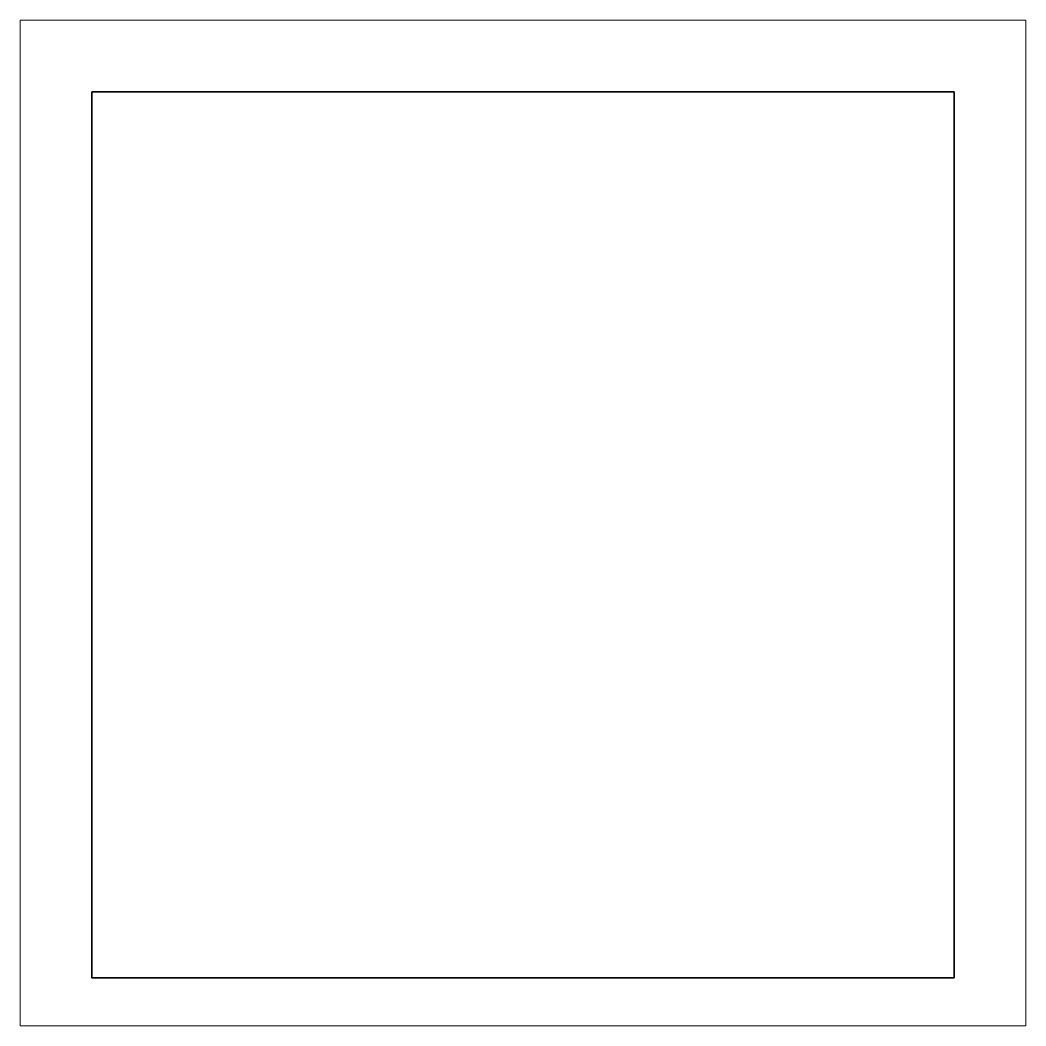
# Model space of a CAD drawing. Header units: inches. Extents: x 0 to 42, y -42 to 0.
import ezdxf

# ---------------------------------------------------------------- set-up
doc = ezdxf.new("R2010")
doc.units = ezdxf.units.IN
doc.header["$MEASUREMENT"] = 0
doc.layers.add('Layer 1', color=7, linetype='Continuous', lineweight=0)

msp = doc.modelspace()

# ---------------------------------------------------------------- linework, layer by layer
at = {"layer": 'Layer 1', "color": 18, "lineweight": 9, "true_color": 0x000000}
msp.add_lwpolyline([(0, 0), (42, 0), (42, -42), (0, -42)], close=True, dxfattribs=at)
at = {"layer": 'Layer 1', "color": 18, "lineweight": 35, "true_color": 0x000000}
msp.add_lwpolyline([(39, -40), (3, -40), (3, -3), (39, -3)], close=True, dxfattribs=at)

doc.saveas('drawing.dxf')
